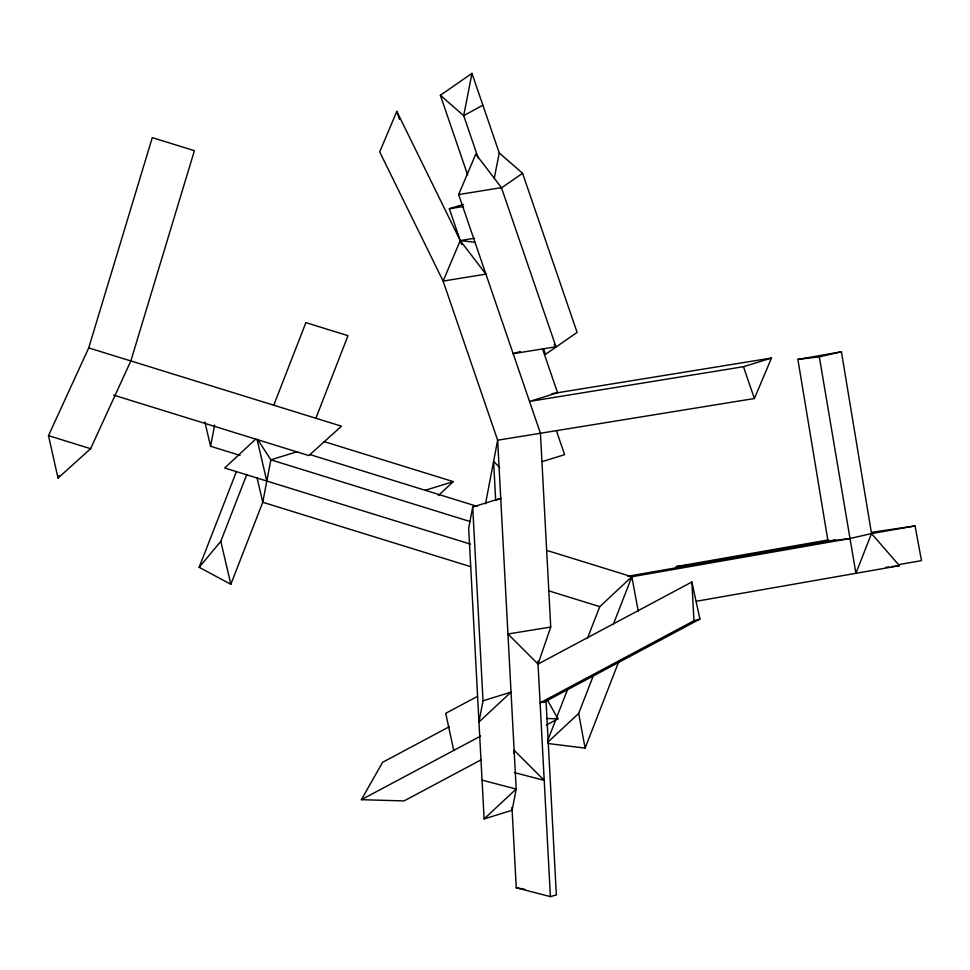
<?xml version="1.0" encoding="UTF-8"?>
<svg xmlns="http://www.w3.org/2000/svg" width="970" height="970" viewBox="0 0 970 970"><rect width="100%" height="100%" fill="white"/><g stroke="black" fill="none" stroke-linecap="round" stroke-linejoin="round"><path stroke-width="1.45" d="M240.063 455.403L210.575 446.273L214.625 425.054M500.738 498.337L472.705 507.007L468.668 528.226L484.115 818.922L512.136 810.253L516.186 789.034L497.646 440.198L443.12 281.082L379.694 151.89L396.815 111.392L460.241 240.584L485.909 274.134L443.12 281.082L460.241 240.584L474.512 238.268M485.521 503.842L497.646 440.198L754.381 398.524L771.502 358.027L551.857 393.674M483.011 700.801L478.962 722.019L511.032 692.131L483.011 700.801L472.705 507.007M513.615 752.926L514.124 750.271L544.218 780.353L514.342 772.593M467.625 174.855L440.368 95.29L471.966 73.368L463.696 115.66L478.246 158.098M494.276 178.298L499.235 152.921L471.966 73.368M88.719 347.903L152.278 137.643L194.4 150.689L130.841 360.949L90.622 448.698L58.018 478.101L48.5 435.651L88.719 347.903L341.476 426.182L308.86 455.585L113.684 395.129M550.73 627.044L507.953 633.992L538.035 664.074L550.73 627.044L540.436 433.25L458.652 194.57L475.773 154.072L501.441 187.634L555.968 346.751L513.178 353.686L520.187 351.528M257.535 439.313L270.848 459.828L262.761 502.266L230.848 584.279L199.165 567.317L236.389 471.638M199.165 567.317L220.796 541.333L246.853 474.354M273.976 404.648L305.877 322.634L348 335.681L316.099 417.694M547.662 740.595L567.862 688.664M587.541 638.09L599.763 606.65L631.846 576.75L849.441 538.629L871.521 533.561L915.049 525.934L921.5 560.624L899.736 564.431M547.662 742.341L578.666 713.447L593.555 675.168M613.234 624.595L631.846 576.75L547.589 550.657M548.074 743.517L585.116 748.125L618.617 662.013M871.521 533.561L855.892 573.306L819.323 356.851L841.414 351.783L871.521 533.561L899.42 565.692L696.327 601.267M58.018 478.101L59.17 475.591M480.974 759.886L404.041 800.929L361.422 799.68L382.556 762.335L449.231 726.76M255.68 439.095L224.676 468.001L470.414 544.109M438.319 495.573L453.281 481.617L324.089 441.605M484.115 818.922L516.186 789.034L482.054 780.159M500.69 188.471L522.563 173.29L499.235 152.921M482.866 105.184L463.696 115.66L440.368 95.29M476.488 696.909L445.715 713.326L453.742 750.416M538.035 664.074L691.889 581.988L699.916 619.078L543.491 702.535M699.916 619.078L693.95 620.751L540.096 702.838L546.049 701.164L556.356 894.97L550.39 896.632L516.258 887.768L511.978 807.27M361.422 799.68L480.671 736.06M546.365 725.002L557.908 718.843L547.153 699.54M461.611 244.561L449.34 208.756L463.357 204.415M297.475 451.583L270.848 459.828L470.244 521.581M542.569 348.994L557.556 392.753L529.535 401.422L743.469 366.708L771.502 358.027M425.248 490.299L453.281 481.617M542.194 461.611L564.613 454.663L556.44 430.801M501.272 498.434L495.67 500.168L493.609 461.417L499.623 467.431M849.441 538.629L828.004 541.187L797.886 359.409L841.414 351.783M828.331 539.926L676.005 566.613L697.442 564.055M871.848 532.3L915.049 525.934M627.808 576.265L835.255 539.914M458.652 194.57L501.441 187.634M449.34 208.756L463.599 206.44M797.886 359.409L819.323 356.851M886.022 567.28L888.702 566.965M891.381 566.65L899.42 565.692M546.534 718.503L557.908 718.843M460.241 240.584L475.009 242.306M516.258 887.768L524.855 889.308M310.109 454.627L477.204 506.388M48.5 435.651L90.622 448.698M470.583 566.638L262.761 502.266L257.062 477.931M549.214 590.985L599.763 606.65M554.125 344.35L555.968 346.751M743.469 366.708L754.381 398.524M522.563 173.29L577.101 332.407L545.492 354.341L543.673 349.03M396.815 111.392L399.543 119.346M257.086 439.531L266.798 481.047M204.876 421.938L210.575 446.273M220.796 541.333L230.848 584.279M631.846 576.75L638.296 611.439M578.666 713.447L585.116 748.125M691.889 581.988L693.95 620.751M537.877 661.091L550.39 896.632"/></g></svg>
